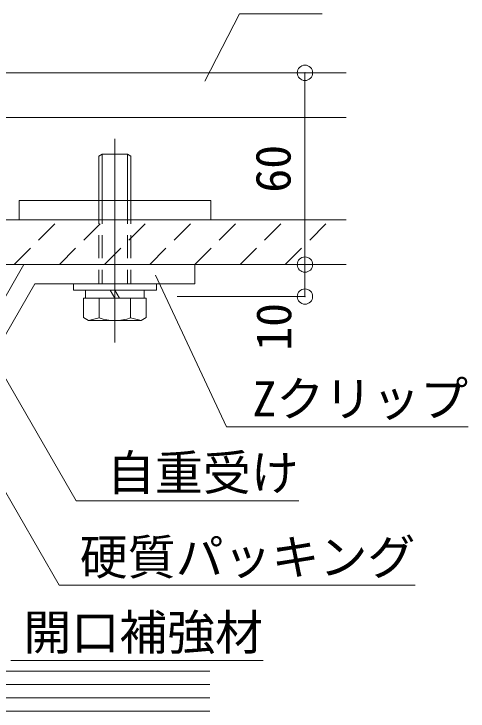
# Model space of a CAD drawing. Units: millimetres at full size, sheet at 1:6; details may follow other scales. Extents: x -1209 to 1209, y -852 to 852.
# Drawn here: x 247.3 to 389.4, y -421.5 to -203.4 of the extents above; entities that cross this region are included whole.
import ezdxf
from ezdxf.enums import TextEntityAlignment as Align

# ---------------------------------------------------------------- set-up
doc = ezdxf.new("R2010")
doc.units = ezdxf.units.MM
doc.header["$LTSCALE"] = 6
doc.header["$PDMODE"] = 32
doc.header["$PDSIZE"] = 4.8
doc.linetypes.add('DASHED1', pattern=[1.8, 1.2, -0.6])
for name, color, linetype, lineweight in [('0-1_AL', 5, 'Continuous', 5), ('0-2_SUNPO', 7, 'Continuous', 5), ('0-4_KANAMONO', 6, 'Continuous', 5), ('0-5_FUKUSIZA', 3, 'Continuous', 5), ('0-8_SASH', 134, 'Continuous', 5)]:
    doc.layers.add(name, color=color, linetype=linetype, lineweight=lineweight)
doc.styles.add('ＭＳ ゴシック', font='')
doc.styles.get('ＭＳ ゴシック').set_extended_font_data('MS Gothic')

msp = doc.modelspace()

# ---------------------------------------------------------------- linework, layer by layer
at = {"layer": '0-1_AL'}
for p, q in [((351.274, -221.799), (134.62, -221.799)), ((351.274, -235.799), (134.62, -235.799)), ((351.274, -267.799), (134.62, -267.799)), ((351.274, -281.799), (134.62, -281.799))]:
    msp.add_line(p, q, dxfattribs=at)
at = {"layer": '0-2_SUNPO'}
for p, q in [((338.355, -291.799), (338.355, -281.799)), ((291.552, -285.15), (313.771, -332.586)), ((207.546, -288.8), (261.418, -382.109)), ((228.096, -288.8), (266.731, -355.718)), ((298.355, -291.799), (338.355, -291.799)), ((313.771, -332.586), (389.397, -332.586)), ((266.731, -355.718), (336.395, -355.718)), ((261.418, -382.109), (372.864, -382.109)), ((246.344, -405.663), (325.23, -405.663))]:
    msp.add_line(p, q, dxfattribs=at)
msp.add_lwpolyline([(306.975, -224.393), (317.845, -203.378), (343.683, -203.378)], dxfattribs=at)
for p in [(338.355, -281.799), (338.355, -291.799)]:
    msp.add_point(p, dxfattribs=at)
at = {"layer": '0-4_KANAMONO'}
for p, q in [((278.854, -306.171), (278.854, -242.409)), ((274.854, -247.297), (273.854, -247.873)), ((273.854, -261.797), (273.854, -247.873)), ((274.854, -261.797), (274.854, -247.297)), ((282.854, -247.297), (274.854, -247.297)), ((282.854, -261.797), (282.854, -247.297)), ((282.854, -247.297), (283.854, -247.873)), ((283.854, -261.797), (283.854, -247.873)), ((248.854, -261.797), (308.854, -261.797)), ((248.854, -267.797), (248.854, -261.797)), ((308.854, -267.797), (308.854, -261.797)), ((248.854, -267.797), (308.854, -267.797)), ((250.397, -281.799), (241.154, -297.799)), ((250.397, -281.799), (303.854, -281.799)), ((303.854, -281.799), (303.854, -287.799)), ((253.854, -287.799), (244.615, -303.799)), ((253.854, -287.799), (303.854, -287.799)), ((265.854, -289.799), (265.854, -287.799)), ((289.354, -287.799), (268.354, -287.799)), ((291.854, -289.799), (291.854, -287.799)), ((291.854, -289.799), (265.854, -289.799)), ((269.654, -292.299), (269.654, -289.799)), ((278.854, -292.299), (277.414, -289.799)), ((280.294, -292.299), (278.854, -289.799)), ((288.054, -292.299), (288.054, -289.799)), ((288.674, -292.299), (269.054, -292.299)), ((273.954, -298.473), (273.954, -292.299)), ((283.774, -298.473), (283.774, -292.299)), ((283.774, -298.473), (287.114, -299.299)), ((287.114, -299.299), (270.614, -299.299))]:
    msp.add_line(p, q, dxfattribs=at)
at = {"layer": '0-4_KANAMONO', "linetype": 'DASHED1'}
for p, q in [((273.854, -261.797), (273.854, -287.799)), ((274.854, -261.797), (274.854, -287.799)), ((282.854, -261.797), (282.854, -287.799)), ((283.854, -261.797), (283.854, -287.799))]:
    msp.add_line(p, q, dxfattribs=at)
at = {"layer": '0-4_KANAMONO'}
for points in [[(273.954, -298.473), (270.614, -299.299), (269.054, -298.395), (269.054, -292.299)], [(287.114, -299.299), (288.674, -298.395), (288.674, -292.299)]]:
    msp.add_lwpolyline(points, dxfattribs=at)
msp.add_arc((278.854, -284.299), 15, 250.903, 289.09698, dxfattribs=at)
at = {"layer": '0-5_FUKUSIZA', "linetype": 'DASHED1'}
for p, q in [((247.335, -281.798), (261.335, -267.798)), ((261.477, -281.798), (275.477, -267.798)), ((275.619, -281.798), (289.619, -267.798)), ((289.761, -281.798), (303.761, -267.798)), ((303.903, -281.798), (317.903, -267.798)), ((318.045, -281.798), (332.045, -267.798)), ((332.187, -281.798), (346.187, -267.798))]:
    msp.add_line(p, q, dxfattribs=at)
at = {"layer": '0-8_SASH', "color": 7}
msp.add_line((338.355, -281.799), (338.355, -221.799), dxfattribs=at)
at = {"layer": '0-8_SASH'}
for p, q in [((308.526, -408.973), (124.611, -408.973)), ((308.526, -413.145), (124.611, -413.145)), ((308.526, -417.313), (124.611, -417.313)), ((308.526, -421.484), (124.611, -421.484))]:
    msp.add_line(p, q, dxfattribs=at)
at = {"layer": '0-8_SASH', "color": 7}
for p in [(338.355, -221.799), (338.355, -281.799)]:
    msp.add_point(p, dxfattribs=at)

# ---------------------------------------------------------------- texts
at = {"layer": '0-2_SUNPO', "style": 'ＭＳ ゴシック'}
msp.add_text('10', height=11, rotation=90, dxfattribs=at).set_placement((337.355, -308.765), align=Align.BOTTOM_LEFT)
for s, p in [('Zクリップ', (321.897, -332.586)), ('自重受け', (276.395, -355.718)), ('硬質パッキング', (267.864, -382.109)), ('開口補強材', (250.23, -405.663))]:
    msp.add_text(s, height=11, dxfattribs=at).set_placement(p, align=Align.BOTTOM_LEFT)
at = {"layer": '0-8_SASH', "color": 7, "style": 'ＭＳ ゴシック'}
msp.add_text('60', height=11, rotation=90, dxfattribs=at).set_placement((337.155, -259.299), align=Align.BOTTOM_LEFT)

doc.saveas('drawing.dxf')
